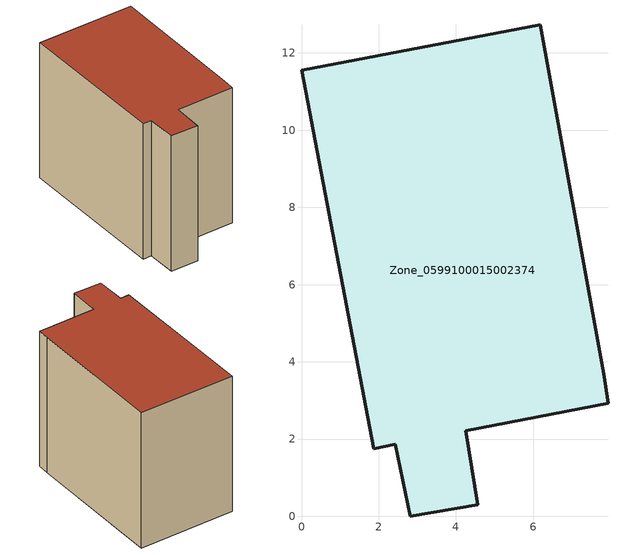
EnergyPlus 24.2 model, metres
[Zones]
Zone_0599100015002374
 floor ground (C_G): 7.82,3.69 7.94,2.93 4.25,2.21 4.56,0.29 2.81,0 2.43,1.86 1.88,1.75 0,11.55 6.18,12.73 z0.7
 wall outside (C_F): 0,11.55 1.88,1.75 2.43,1.86 2.81,0 4.56,0.29 4.25,2.21 7.94,2.93 7.82,3.69 6.18,12.73 0,11.55 z0.7:9.86
 roof outside (C_R): 7.82,3.69 6.18,12.73 0,11.55 1.88,1.75 2.43,1.86 2.81,0 4.56,0.29 4.25,2.21 7.94,2.93 z9.86
[BUILDING]
Pand.0599100015002374: North Axis=0; Terrain=City; Loads Convergence Tolerance Value=0.04; Temperature Convergence Tolerance Value=0.4; Solar Distribution=FullExterior; Maximum Number of Warmup Days=25; Minimum Number of Warmup Days=1
[Site:Location]
Rotterdam.The.Hague.AP_ZH_NLD Design_Conditions: Latitude=51.96; Longitude=4.45; Time Zone=1; Elevation=-4.5
[SITE:GROUNDTEMPERATURE:BUILDINGSURFACE]
18, 18, 18, 18, 18, 18, 18, 18, 18, 18, 18, 18
[MATERIAL] Thermal Absorptance=0.9; Solar Absorptance=0.7; Visible Absorptance=0.7
Name | Roughness | Thickness | Conductivity | Density | Specific Heat
G.TC.1975-1991 | MediumSmooth | 0.15 | 0.288461 | 540 | 1210
F.TC.1975-1991 | Rough | 0.3 | 0.230769 | 1920 | 840
R.TC.1975-1991 | MediumRough | 0.2 | 0.153846 | 1500 | 1000
[CONSTRUCTION]
C_G: G.TC.1975-1991
C_F: F.TC.1975-1991
C_R: R.TC.1975-1991
[ZONE]
Zone_0599100015002374: Type=1; Multiplier=1; Ceiling Height=Autocalculate; Volume=Autocalculate; Floor Area=autocalculate; Part of Total Floor Area=Yes
[ZONEINFILTRATION:DESIGNFLOWRATE]
Infil_Zone_0599100015002374: Zone or ZoneList or Space or SpaceList=Zone_0599100015002374; Schedule=AlwaysOn; Design Flow Rate Calculation Method=Flow/Area; Flow Rate per Floor Area=0.003; Constant Term Coefficient=1; Temperature Term Coefficient=0; Velocity Term Coefficient=0; Velocity Squared Term Coefficient=0
[HVACTEMPLATE:ZONE:IDEALLOADSAIRSYSTEM]
Zone_0599100015002374: Maximum Heating Supply Air Temperature=50; Minimum Cooling Supply Air Temperature=13; Maximum Heating Supply Air Humidity Ratio=0.0156; Minimum Cooling Supply Air Humidity Ratio=0.0077; Heating Limit=NoLimit; Cooling Limit=NoLimit; Dehumidification Control Type=ConstantSensibleHeatRatio; Cooling Sensible Heat Ratio=0.7; Dehumidification Setpoint=60; Humidification Control Type=None; Humidification Setpoint=30; Outdoor Air Method=None; Outdoor Air Flow Rate per Person=0.00944; Outdoor Air Flow Rate per Zone Floor Area=0; Outdoor Air Flow Rate per Zone=0; Demand Controlled Ventilation Type=None; Outdoor Air Economizer Type=NoEconomizer; Heat Recovery Type=None; Sensible Heat Recovery Effectiveness=0.7; Latent Heat Recovery Effectiveness=0.65
[ZONECONTROL:THERMOSTAT]
ThermostatControl_Zone_0599100015002374: Zone or ZoneList=Zone_0599100015002374; Control Type Schedule=DualSetpointControlType; Control 1=Thermostat_Zone_0599100015002374; Temperature Difference Between Cutout And Setpoint=0
[THERMOSTATSETPOINT:DUALSETPOINT]
Thermostat_Zone_0599100015002374: Heating Setpoint Temperature Schedule=HeatingSetpoint_Zone_0599100015002374; Cooling Setpoint Temperature Schedule=CoolingSetpoint_Zone_0599100015002374
[SCHEDULE:COMPACT]
HeatingSetpoint_Zone_0599100015002374: Through: 12/31, For: AllDays, Until: 24:00, 21
CoolingSetpoint_Zone_0599100015002374: Through: 12/31, For: AllDays, Until: 24:00, 24
DualSetpointControlType: Through: 12/31, For: AllDays, Until: 24:00, 4
AlwaysOn: Through: 12/31, For: AllDays, Until: 24:00, 1
